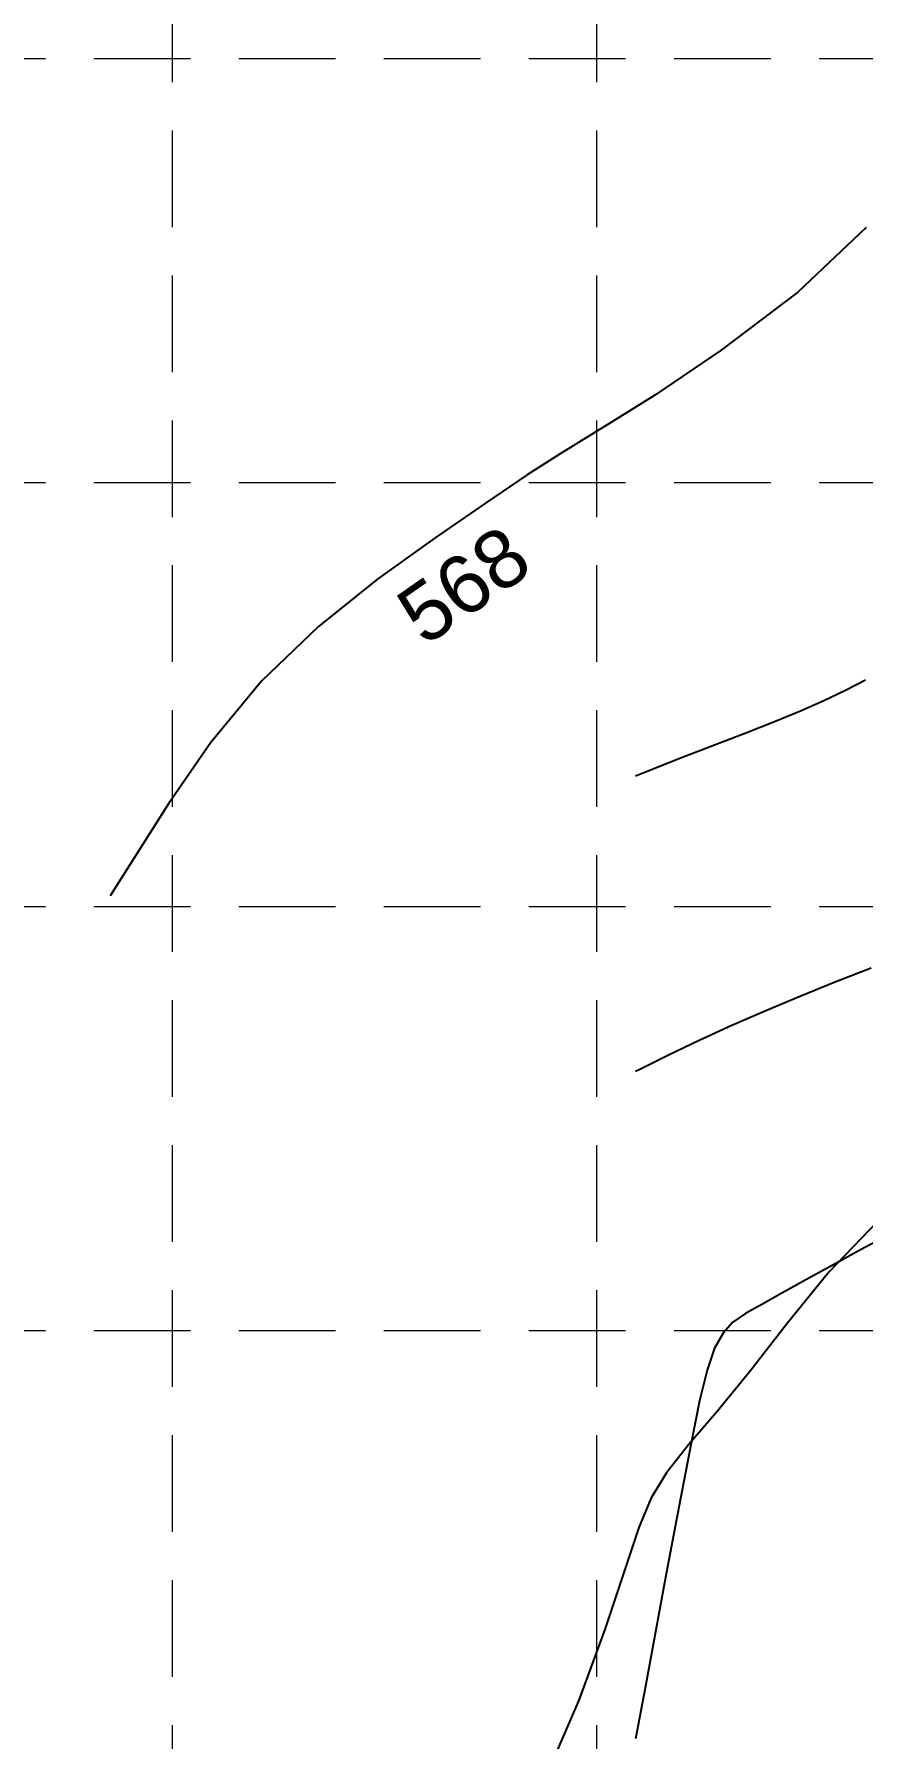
# Model space of a CAD drawing. Header units: inches. Extents: x 638 to 17512, y -393 to 10164.
# Drawn here: x 2408 to 2922, y 7001 to 8060 of the extents above; entities that cross this region are included whole.
import ezdxf
from ezdxf.enums import TextEntityAlignment as Align

# ---------------------------------------------------------------- set-up
doc = ezdxf.new("R2010")
doc.units = ezdxf.units.IN
doc.header["$LTSCALE"] = 600
doc.header["$MEASUREMENT"] = 0
doc.linetypes.add('HIDDEN', pattern=[0.375, 0.25, -0.125])
for name, color, linetype in [('Contour Lines Existing', 8, 'Continuous'), ('EC', 8, 'Continuous'), ('GRID', 254, 'HIDDEN')]:
    doc.layers.add(name, color=color, linetype=linetype)
doc.styles.get("Standard").update_dxf_attribs({"font": 'ARIAL.TTF'})

msp = doc.modelspace()

# ---------------------------------------------------------------- linework, layer by layer
at = {"layer": 'Contour Lines Existing'}
for p, q in [((2923.3, 7658.7), (2910.8, 7652.1)), ((2897.5, 7645.7), (2883, 7639.4)), ((2910.8, 7652.1), (2897.5, 7645.7)), ((2866.9, 7632.8), (2849.1, 7625.8)), ((2883, 7639.4), (2866.9, 7632.8)), ((2849.1, 7625.8), (2829.7, 7618.2)), ((2809.2, 7610.3), (2787.8, 7601.9)), ((2829.7, 7618.2), (2809.2, 7610.3)), ((2787.8, 7601.9), (2780.7, 7599.1)), ((2926.8, 7479.9), (2905, 7471.3)), ((2883.1, 7462.4), (2861.4, 7453.4)), ((2905, 7471.3), (2883.1, 7462.4)), ((2861.4, 7453.4), (2840.3, 7444.2)), ((2840.3, 7444.2), (2820.2, 7435)), ((2820.2, 7435), (2801.1, 7425.8)), ((2801.1, 7425.8), (2783.3, 7417)), ((2783.3, 7417), (2780.7, 7415.6)), ((2938.1, 7314.5), (2920.2, 7304.9)), ((2920.2, 7304.9), (2902.7, 7295.3)), ((2902.7, 7295.3), (2886.3, 7286.3)), ((2886.3, 7286.3), (2871.5, 7278.1)), ((2858.9, 7271.1), (2848.9, 7265.5)), ((2871.5, 7278.1), (2858.9, 7271.1)), ((2848.9, 7265.5), (2841.1, 7260)), ((2834.9, 7253.2), (2829.7, 7243.8)), ((2841.1, 7260), (2834.9, 7253.2)), ((2829.7, 7243.8), (2825.1, 7230.2)), ((2825.1, 7230.2), (2820.4, 7211.1)), ((2820.4, 7211.1), (2815.1, 7185)), ((2815.1, 7185), (2808.5, 7150.5)), ((2808.5, 7150.5), (2799.7, 7103.8)), ((2799.7, 7103.8), (2786.4, 7031.8)), ((2786.4, 7031.8), (2780.7, 7001.3))]:
    msp.add_line(p, q, dxfattribs=at)
at = {"layer": 'EC', "color": 35}
for p, q in [((2923.7, 7939.7), (2881.3, 7899.4)), ((2881.3, 7899.4), (2833.7, 7863.4)), ((2833.7, 7863.4), (2792.6, 7835.6)), ((2792.6, 7835.6), (2765.8, 7818.7)), ((2765.8, 7818.7), (2733.8, 7799.1)), ((2733.8, 7799.1), (2713.5, 7786)), ((2713.5, 7786), (2687.5, 7768.5)), ((2687.5, 7768.5), (2656.3, 7747)), ((2656.3, 7747), (2620.8, 7721.6)), ((2620.8, 7721.6), (2583.9, 7692)), ((2583.9, 7692), (2548.5, 7658)), ((2548.5, 7658), (2517.1, 7619.9)), ((2517.1, 7619.9), (2490.9, 7581.8)), ((2490.9, 7581.8), (2454.6, 7524.7)), ((2930.5, 7322.4), (2900.6, 7291.1)), ((2900.6, 7291.1), (2874.7, 7259.3)), ((2874.7, 7259.3), (2851.8, 7229.6)), ((2851.8, 7229.6), (2831.2, 7204.6)), ((2831.2, 7204.6), (2813.5, 7183.8)), ((2813.5, 7183.8), (2799.8, 7166.5)), ((2799.8, 7166.5), (2790.3, 7150.9)), ((2790.3, 7150.9), (2782.6, 7132.6)), ((2782.6, 7132.6), (2761.7, 7069.8)), ((2761.7, 7069.8), (2745.5, 7025.4)), ((2745.5, 7025.4), (2725.1, 6978.4))]:
    msp.add_line(p, q, dxfattribs=at)
at = {"layer": 'GRID', "color": 252, "linetype": 'HIDDEN', "lineweight": 0, "ltscale": 0.4}
for p, q in [((2493.1, 9889.9), (2493.1, 672.4)), ((2756.4, 9889.9), (2756.4, 672.4)), ((914.5, 8044.6), (17236, 8044.6)), ((914.5, 7781.4), (17236, 7781.4)), ((914.5, 7518.1), (17236, 7518.1)), ((914.5, 7254.9), (17236, 7254.9))]:
    msp.add_line(p, q, dxfattribs=at)

# ---------------------------------------------------------------- texts
at = {"layer": 'EC', "color": 35}
msp.add_text('568', height=36, rotation=34.8497, dxfattribs=at).set_placement((2684.2, 7703.1), align=Align.CENTER)

doc.saveas('drawing.dxf')
